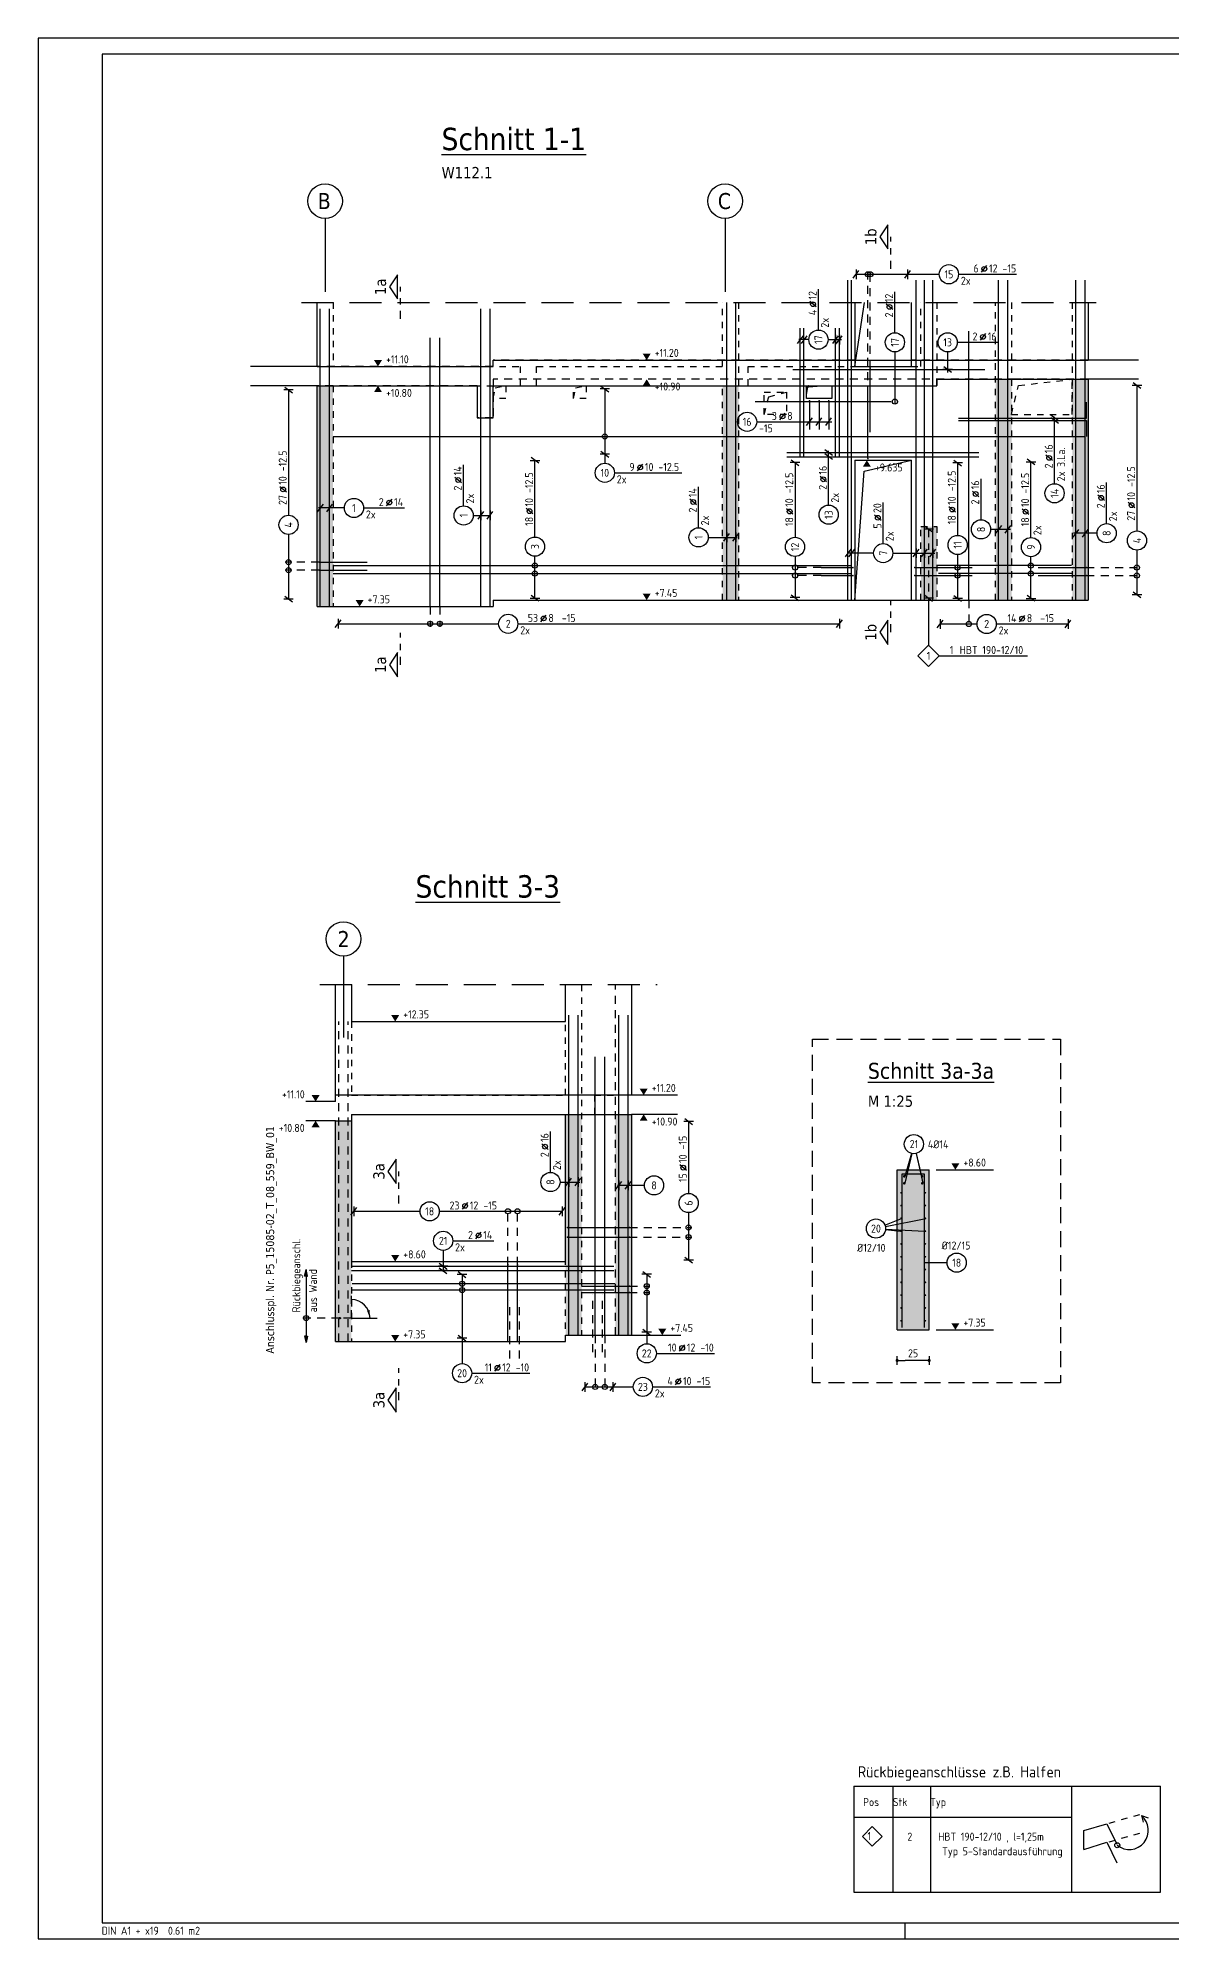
# Model space of a CAD drawing. Extents: x -17.6 to 69.1, y 0 to 29.7.
# Drawn here: x 0 to 17.72, y 0 to 29.7 of the extents above; entities that cross this region are included whole.
import ezdxf
from ezdxf.enums import TextEntityAlignment as Align

# ---------------------------------------------------------------- set-up
doc = ezdxf.new("R2010")
doc.units = 0
doc.header["$LTSCALE"] = 0.5
for name, pattern in [('AUSGEZOGEN', [1000.01, 1000, 0.01]), ('DASHDOTSMALL', [1.05, 0.5, -0.25, 0.05, -0.25]), ('DASHEDX2', [1.5, 1, -0.5]), ('DOT', [0.175, 0.05, -0.125]), ('HIDDEN', [0.375, 0.25, -0.125]), ('HIDDEN2', [0.187, 0.125, -0.062]), ('PUNKT', [0.175, 0.05, -0.125]), ('STRICHLINIE', [0.75, 0.5, -0.25]), ('STRICHPUNKT2', [0.55, 0.25, -0.125, 0.05, -0.125]), ('VERDECKT', [0.375, 0.25, -0.125])]:
    doc.linetypes.add(name, pattern=pattern)
for name, color, linetype in [('ACHSEN', 7, 'Continuous'), ('AFU', 7, 'Continuous'), ('BETON', 7, 'Continuous'), ('DETAIL', 7, 'Continuous'), ('DRUEBER', 7, 'Continuous'), ('grau_mittel', 7, 'Continuous'), ('HBT', 7, 'Continuous'), ('HILFE', 7, 'Continuous'), ('koten', 7, 'Continuous'), ('MASSE', 7, 'Continuous'), ('OBJEKT', 7, 'Continuous'), ('RAHMEN', 7, 'Continuous'), ('RND', 7, 'Continuous'), ('SCHATTEN', 15, 'Continuous'), ('SCHNITTE', 7, 'Continuous'), ('SFP_Achsen', 7, 'Continuous'), ('STAHL', 7, 'Continuous'), ('TEXT', 7, 'Continuous'), ('VERDECKT', 7, 'Continuous'), ('WBZ', 7, 'Continuous')]:
    doc.layers.add(name, color=color, linetype=linetype)
doc.styles.add('helv', font='tahoma.ttf')
doc.styles.add('liste', font='isocp-e.shx')
doc.styles.add('txt', font='isocp.shx')
doc.linetypes.add('AFU_50K', pattern='A,0.15,["/",Standard,S=0.2,R=0,X=-0.01,Y=-0.1],0.07,["/",Standard,S=0.2,R=0,X=-0.01,Y=-0.1],0.15', length=0.37)
doc.linetypes.add('AFU_50L', pattern='A,0.75,["/",Standard,S=0.2,R=0,X=-0.01,Y=-0.1],0.07,["/",Standard,S=0.2,R=0,X=-0.01,Y=-0.1],0.75', length=1.57)
doc.linetypes.add('AFU_50M', pattern='A,0.45,["/",Standard,S=0.2,R=0,X=-0.01,Y=-0.1],0.07,["/",Standard,S=0.2,R=0,X=-0.01,Y=-0.1],0.45', length=0.97)
doc.dimstyles.new('DOT_I', dxfattribs={"dimscale": 0.5, "dimtxt": 0.25, "dimasz": 0.25, "dimexe": 0.1, "dimexo": 0.3, "dimgap": 0.1, "dimtad": 1, "dimdec": 3, "dimzin": 3, "dimtxsty": 'txt', "dimblk": 'DOT', "dimblk1": 'DOT', "dimblk2": 'DOT', "dimsah": 1, "dimcen": 0.1, "dimse1": 1, "dimse2": 1, "dimazin": 0, "dimtfac": 1, "dimtdec": 4, "dimtix": 1, "dimtmove": 2, "dimatfit": 3, "dimfxl": 0, "dimtvp": 1, "dimtolj": 1, "dimtzin": 0, "dimarcsym": 0})

# ---------------------------------------------------------------- blocks, each defined once
blk = doc.blocks.new('RND_LEI')
at = {"layer": 'RND', "color": 7, "linetype": 'Continuous'}
blk.add_line((1.022, 0.066), (1.19, 0.27), dxfattribs=at)
for centre, radius in [((0, 0), 0.3), ((1.106, 0.168), 0.075)]:
    blk.add_circle(centre, radius, dxfattribs=at)
at = {"layer": 'RND', "color": 7, "linetype": 'Continuous', "style": 'txt'}
blk.add_attdef('POSL', text='', height=0.25, dxfattribs=at).set_placement((0, 0), align=Align.MIDDLE)
blk.add_attdef('ANZ', text='', height=0.25, dxfattribs=at).set_placement((0.931, 0.057), align=Align.RIGHT)
for tag, p in [('DUM', (1.253, 0.057)), ('ABSTD', (1.674, 0.057)), ('POSTXT', (0.374, -0.327))]:
    blk.add_attdef(tag, p, '', height=0.25, dxfattribs=at)
blk = doc.blocks.new('lei_gre')
at = {"layer": 'RND', "color": 7, "linetype": 'Continuous'}
for p, q in [((-0.09, -0.12), (0.09, 0.12)), ((0, 0.15), (0, -0.15))]:
    blk.add_line(p, q, dxfattribs=at)
blk = doc.blocks.new('SCHN-2')
at = {"layer": 'SCHNITTE', "color": 6, "linetype": 'Continuous'}
blk.add_lwpolyline([(0.378, 0.088), (0, 0.34), (-0.378, 0.088)], close=True, dxfattribs=at)
at = {"layer": 'SCHNITTE', "color": 1, "linetype": 'DASHDOTSMALL', "style": 'helv'}
blk.add_attdef('SCHN-2', text='', height=0.35, dxfattribs=at).set_placement((0, 0.45), align=Align.CENTER)
blk = doc.blocks.new('okrd_o')
at = {"layer": 'koten', "color": 7, "linetype": 'Continuous'}
blk.add_solid([(-0.125, 0.202), (0.125, 0.202), (0, 0)], dxfattribs=at)
at = {"layer": 'koten', "style": 'txt'}
blk.add_attdef('OKRD', (0.25, 0.1), '', height=0.25, dxfattribs=at)
blk = doc.blocks.new('okrd_u')
at = {"layer": 'koten', "color": 7, "linetype": 'Continuous'}
blk.add_solid([(-0.125, -0.202), (0.125, -0.202), (0, 0)], dxfattribs=at)
at = {"layer": 'koten', "style": 'txt'}
blk.add_attdef('OKRD', (0.25, -0.35), '', height=0.25, dxfattribs=at)
blk = doc.blocks.new('A1-19-0')
at = {"layer": 'RAHMEN'}
for p, q in [((103.1, 59.4), (0, 59.4)), ((0, 59.4), (0, 0)), ((0, 0), (103.1, 0))]:
    blk.add_line(p, q, dxfattribs=at)
at = {"layer": 'RAHMEN', "color": 5}
for p, q in [((102.6, 58.9), (2, 58.9)), ((2, 58.9), (2, 0.5)), ((2, 0.5), (102.6, 0.5))]:
    blk.add_line(p, q, dxfattribs=at)
at = {"layer": 'RAHMEN', "color": 7}
blk.add_line((27.1, 0), (27.1, 0.5), dxfattribs=at)
at = {"layer": 'RAHMEN', "color": 7, "style": 'txt'}
blk.add_text('DIN A1 + x19  0.61 m2', height=0.25, dxfattribs=at).set_placement((1.989, 0.133))
blk = doc.blocks.new('HBT_LEI')
at = {"layer": 'HBT', "color": 7, "linetype": 'Continuous'}
blk.add_lwpolyline([(-0.33, 0), (0, 0.33), (0.33, 0), (0, -0.33)], close=True, dxfattribs=at)
at = {"layer": 'HBT', "color": 7, "linetype": 'Continuous', "style": 'txt'}
blk.add_attdef('POSH', text='', height=0.25, dxfattribs=at).set_placement((0, -0.126), align=Align.CENTER)
blk.add_attdef('STKH', text='', height=0.25, dxfattribs=at).set_placement((0.776, 0.055), align=Align.RIGHT)
at = {"layer": 'HBT', "style": 'txt'}
for tag, p in [('ARTH', (0.973, 0.055)), ('TEXTH', (0.415, -0.309))]:
    blk.add_attdef(tag, p, '', height=0.25, dxfattribs=at)
blk = doc.blocks.new('DOT')
at = {"layer": 'MASSE', "color": 7, "linetype": 'Continuous'}
for p, q in [((0, 0), (-1, 0)), ((0, 0.54), (0, -0.54))]:
    blk.add_line(p, q, dxfattribs=at)
at = {"layer": 'MASSE', "color": 7, "linetype": 'Continuous', "const_width": 0.2}
blk.add_lwpolyline([(-0.1, 0, 1), (0.1, 0, 1)], format="xyb", close=True, dxfattribs=at)
blk = doc.blocks.new('*D23')
at = {"layer": 'Defpoints', "color": 0, "linetype": 'AUSGEZOGEN', "transparency": 16777216}
for p in [(13.423, 9.039), (13.423, 9.039), (13.923, 9.039)]:
    blk.add_point(p, dxfattribs=at)
at = {"layer": 'MASSE', "color": 0, "linetype": 'AUSGEZOGEN', "lineweight": -2, "transparency": 16777216}
blk.add_line((13.798, 9.039), (13.548, 9.039), dxfattribs=at)
at = {"layer": 'MASSE', "color": 0, "linetype": 'AUSGEZOGEN', "lineweight": -2, "transparency": 16777216, "xscale": 0.125, "yscale": 0.125, "zscale": 0.125, "rotation": 180}
blk.add_blockref('DOT', (13.423, 9.039), dxfattribs=at)
at = {"layer": 'MASSE', "color": 0, "linetype": 'AUSGEZOGEN', "lineweight": -2, "transparency": 16777216, "xscale": 0.125, "yscale": 0.125, "zscale": 0.125}
blk.add_blockref('DOT', (13.923, 9.039), dxfattribs=at)
at = {"layer": 'MASSE', "color": 0, "linetype": 'AUSGEZOGEN', "transparency": 16777216, "insert": (13.673, 9.151), "char_height": 0.125, "attachment_point": 5, "style": 'txt'}
blk.add_mtext('\\A1;25', dxfattribs=at)
blk = doc.blocks.new('RND_HIN')
at = {"layer": 'RND', "color": 7, "linetype": 'Continuous'}
blk.add_circle((0, 0), 0.3, dxfattribs=at)
at = {"layer": 'RND', "color": 7, "linetype": 'Continuous', "style": 'txt'}
blk.add_attdef('POSI', text='', height=0.25, dxfattribs=at).set_placement((0, 0), align=Align.MIDDLE)
blk = doc.blocks.new('PFEIL')
at = {"color": 7, "linetype": 'Continuous'}
blk.add_solid([(-1, -0.17), (-1, 0.17), (0, 0)], dxfattribs=at)
blk = doc.blocks.new('Pfeillinie')
at = {"layer": 'TEXT', "linetype": 'Continuous'}
blk.add_hatch(color=7, dxfattribs=at).paths.add_polyline_path([(0, 0), (-0.8, 0.2), (-0.8, 0), (-0.8, -0.2)])
at = {"layer": 'TEXT', "color": 7, "linetype": 'Continuous'}
for p, q in [((-0.8, 0), (-0.8, 0.2)), ((-0.8, 0.2), (0, 0)), ((-0.8, 0), (-0.8, -0.2)), ((-0.8, -0.2), (0, 0))]:
    blk.add_line(p, q, dxfattribs=at)

msp = doc.modelspace()

# ---------------------------------------------------------------- hatches: boundary and pattern name
at = {"layer": 'grau_mittel'}
for points in [[(14.96, 20.918), (15.21, 20.918), (15.21, 24.368), (14.96, 24.368)], [(16.41, 24.368), (16.16, 24.368), (16.16, 23.818), (16.16, 20.918), (16.41, 20.918)], [(4.36, 20.818), (4.61, 20.818), (4.61, 24.268), (4.36, 24.268)], [(10.695, 20.918), (10.945, 20.918), (10.945, 24.268), (10.695, 24.268)], [(14.045, 22.068), (13.795, 22.068), (13.795, 20.918), (14.045, 20.918)], [(4.897, 12.784), (4.647, 12.784), (4.647, 9.334), (4.897, 9.334), (4.897, 10.584)], [(13.923, 12.018), (13.423, 12.018), (13.423, 9.518), (13.923, 9.518)]]:
    msp.add_hatch(color=61, dxfattribs=at).paths.add_polyline_path(points)
h = msp.add_hatch(color=61, dxfattribs=at)
h.paths.add_polyline_path([(9.022, 9.434), (9.272, 9.434), (9.272, 12.884), (9.022, 12.884)])
h.paths.add_polyline_path([(8.242, 10.584), (8.242, 9.434), (8.492, 9.434), (8.492, 12.884), (8.242, 12.884)])

# ---------------------------------------------------------------- linework, layer by layer
at = {"layer": 'ACHSEN', "color": 140, "linetype": 'AUSGEZOGEN'}
for p, q in [((4.485, 26.882), (4.485, 25.732)), ((10.735, 26.882), (10.735, 25.732)), ((4.772, 15.354), (4.772, 14.085))]:
    msp.add_line(p, q, dxfattribs=at)
at = {"layer": 'AFU', "color": 8, "linetype": 'AFU_50L'}
for p, q in [((7.11, 24.568), (7.11, 24.668)), ((7.11, 24.668), (12.76, 24.668)), ((13.645, 24.668), (16.41, 24.668)), ((4.36, 24.568), (7.11, 24.568)), ((14.045, 24.268), (14.045, 24.368)), ((14.045, 24.368), (16.41, 24.368)), ((4.36, 24.268), (6.86, 24.268)), ((7.11, 24.268), (14.045, 24.268)), ((4.36, 20.818), (7.11, 20.818)), ((7.11, 20.918), (12.76, 20.918)), ((7.11, 20.918), (7.11, 20.818)), ((13.645, 20.918), (16.41, 20.918)), ((4.647, 9.334), (8.242, 9.334))]:
    msp.add_line(p, q, dxfattribs=at)
at = {"layer": 'AFU', "color": 8, "linetype": 'AFU_50M'}
for p, q in [((6.86, 24.268), (6.86, 23.768)), ((7.11, 23.768), (7.11, 24.268)), ((9.272, 13.184), (4.647, 13.184)), ((8.242, 12.884), (9.272, 12.884)), ((8.242, 9.434), (9.272, 9.434)), ((8.242, 9.334), (8.242, 9.434))]:
    msp.add_line(p, q, dxfattribs=at)
at = {"layer": 'AFU', "color": 8, "linetype": 'AFU_50K'}
for p, q in [((6.86, 23.768), (7.11, 23.768)), ((4.647, 12.784), (4.897, 12.784)), ((13.423, 9.518), (13.923, 9.518))]:
    msp.add_line(p, q, dxfattribs=at)
at = {"layer": 'BETON', "color": 6, "linetype": 'AUSGEZOGEN', "lineweight": -2}
for p, q in [((4.36, 24.568), (4.36, 25.569)), ((12.76, 25.569), (12.76, 24.568)), ((13.645, 24.568), (13.645, 25.569)), ((16.41, 25.569), (16.41, 24.668)), ((16.41, 24.368), (16.41, 20.918)), ((4.36, 20.818), (4.36, 24.268)), ((12.76, 23.103), (12.76, 20.918)), ((13.645, 20.918), (13.645, 23.103)), ((4.647, 13.084), (4.647, 14.91)), ((4.897, 14.91), (4.897, 14.334)), ((8.242, 14.334), (8.242, 14.91)), ((9.272, 14.91), (9.272, 13.184)), ((4.647, 9.334), (4.647, 12.784)), ((4.897, 12.884), (4.897, 10.584)), ((8.242, 10.584), (8.242, 12.884)), ((9.272, 12.884), (9.272, 9.434))]:
    msp.add_line(p, q, dxfattribs=at)
at = {"layer": 'BETON', "color": 6, "linetype": 'AUSGEZOGEN'}
for p, q in [((17.195, 24.668), (16.41, 24.668)), ((4.36, 24.568), (3.322, 24.568)), ((12.76, 24.568), (13.645, 24.568)), ((17.195, 24.368), (16.41, 24.368)), ((4.36, 24.268), (3.322, 24.268)), ((12.76, 23.103), (13.645, 23.103)), ((12.76, 20.918), (13.645, 20.918)), ((4.897, 14.334), (8.242, 14.334)), ((4.647, 13.084), (4.186, 13.084)), ((9.989, 13.184), (9.272, 13.184)), ((4.647, 12.784), (4.186, 12.784)), ((4.897, 12.884), (8.242, 12.884)), ((9.989, 12.884), (9.272, 12.884)), ((13.423, 9.518), (13.423, 12.018)), ((13.423, 12.018), (13.923, 12.018)), ((13.923, 9.518), (13.923, 12.018)), ((4.897, 10.584), (8.242, 10.584))]:
    msp.add_line(p, q, dxfattribs=at)
msp.add_lwpolyline([(12.005, 24.268), (12.405, 24.268), (12.405, 24.068), (12.005, 24.068)], close=True, dxfattribs=at)
at = {"layer": 'DETAIL', "color": 102, "linetype": 'STRICHLINIE'}
msp.add_lwpolyline([(12.099, 8.689), (12.099, 14.06), (15.975, 14.06), (15.975, 8.689)], close=True, dxfattribs=at)
at = {"layer": 'DRUEBER', "color": 7, "linetype": 'PUNKT', "lineweight": -2}
for p, q in [((4.61, 25.569), (4.61, 24.568)), ((10.695, 24.568), (10.695, 25.569)), ((10.945, 25.569), (10.945, 20.918)), ((13.795, 24.568), (13.795, 25.569)), ((14.045, 25.569), (14.045, 24.268)), ((14.96, 20.918), (14.96, 25.569)), ((15.21, 25.569), (15.21, 20.918)), ((16.16, 25.569), (16.16, 20.918)), ((4.61, 24.268), (4.61, 20.818)), ((10.695, 20.918), (10.695, 24.268)), ((13.795, 20.918), (13.795, 22.068)), ((14.045, 22.068), (14.045, 20.918)), ((8.492, 14.91), (8.492, 9.434)), ((4.897, 14.334), (4.897, 13.184)), ((8.242, 13.184), (8.242, 14.334)), ((8.692, 13.184), (8.692, 12.884)), ((4.897, 10.584), (4.897, 9.334)), ((8.242, 9.334), (8.242, 10.584))]:
    msp.add_line(p, q, dxfattribs=at)
at = {"layer": 'DRUEBER', "color": 7, "linetype": 'DOT'}
for p, q in [((4.61, 24.568), (7.54, 24.568)), ((7.54, 24.268), (7.54, 24.568)), ((7.79, 24.568), (10.695, 24.568)), ((7.79, 24.268), (7.79, 24.568)), ((11.095, 24.568), (12.76, 24.568)), ((11.095, 24.268), (11.095, 24.568)), ((13.645, 24.568), (13.795, 24.568)), ((16.16, 24.368), (16.41, 24.368)), ((4.61, 24.268), (7.54, 24.268)), ((7.79, 24.268), (10.695, 24.268)), ((11.095, 24.268), (14.045, 24.268)), ((4.897, 13.184), (8.242, 13.184)), ((8.692, 13.184), (9.022, 13.184)), ((8.692, 12.884), (9.022, 12.884))]:
    msp.add_line(p, q, dxfattribs=at)
at = {"layer": 'DRUEBER', "color": 7, "linetype": 'PUNKT'}
msp.add_line((13.795, 22.068), (14.045, 22.068), dxfattribs=at)
at = {"layer": 'HBT', "color": 6, "linetype": 'STRICHPUNKT2'}
msp.add_line((13.914, 22.029), (13.914, 20.949), dxfattribs=at)
at = {"layer": 'HBT', "color": 7, "linetype": 'AUSGEZOGEN'}
for p, q in [((13.914, 20.949), (13.914, 20.198)), ((14.079, 20.048), (15.461, 20.048))]:
    msp.add_line(p, q, dxfattribs=at)
at = {"layer": 'HBT', "color": 5, "linetype": 'Continuous'}
for p, q in [((12.748, 2.389), (17.537, 2.389)), ((12.748, 2.389), (12.748, 0.732)), ((12.748, 2.389), (17.537, 2.389)), ((17.537, 0.732), (17.537, 2.389)), ((12.748, 0.732), (17.537, 0.732)), ((12.748, 0.732), (17.537, 0.732))]:
    msp.add_line(p, q, dxfattribs=at)
at = {"layer": 'HILFE', "color": 102, "linetype": 'DASHEDX2'}
for p, q in [((4.118, 25.569), (16.531, 25.569)), ((4.405, 14.91), (9.672, 14.91))]:
    msp.add_line(p, q, dxfattribs=at)
at = {"layer": 'HILFE', "color": 102, "linetype": 'AUSGEZOGEN'}
for p, q in [((14.031, 12.018), (14.928, 12.018)), ((14.031, 9.518), (14.928, 9.518)), ((9.272, 9.434), (10.045, 9.434))]:
    msp.add_line(p, q, dxfattribs=at)
at = {"layer": 'OBJEKT', "color": 7, "linetype": 'AUSGEZOGEN'}
msp.add_line((12.76, 24.668), (13.645, 24.668), dxfattribs=at)
at = {"layer": 'OBJEKT', "color": 7, "linetype": 'Continuous'}
for p, q in [((13.357, 2.389), (13.357, 0.732)), ((13.946, 2.389), (13.946, 0.732)), ((16.149, 2.389), (16.149, 0.732))]:
    msp.add_line(p, q, dxfattribs=at)
at = {"layer": 'RND', "color": 7, "linetype": 'AUSGEZOGEN'}
for p, q in [((12.782, 26.009), (13.586, 26.009)), ((13.586, 26.009), (14.082, 26.009)), ((14.382, 26.009), (15.289, 26.009)), ((12.193, 25.138), (12.193, 25.778)), ((13.388, 25.096), (13.388, 25.736)), ((14.362, 24.946), (15.002, 24.946)), ((3.914, 24.202), (3.914, 22.244)), ((8.856, 24.218), (8.856, 23.198)), ((17.17, 24.272), (17.17, 21.998)), ((11.229, 23.704), (11.769, 23.704)), ((8.856, 23.198), (8.856, 23.057)), ((15.883, 22.737), (15.883, 23.377)), ((6.65, 22.391), (6.65, 23.031)), ((7.764, 21.904), (7.764, 23.101)), ((9.006, 22.907), (10.058, 22.907)), ((11.828, 23.066), (11.828, 21.899)), ((12.353, 22.403), (12.353, 23.043)), ((14.368, 23.061), (14.368, 21.93)), ((15.514, 21.896), (15.514, 23.077)), ((10.321, 22.048), (10.321, 22.688)), ((14.734, 22.173), (14.734, 22.813)), ((16.696, 22.113), (16.696, 22.753)), ((5.086, 22.358), (5.726, 22.358)), ((13.206, 21.802), (13.206, 22.442)), ((3.914, 21.944), (3.914, 20.934)), ((17.17, 21.698), (17.17, 21.002)), ((7.764, 20.947), (7.764, 21.604)), ((11.828, 21.599), (11.828, 20.957)), ((14.368, 21.63), (14.368, 20.945)), ((15.514, 20.944), (15.514, 21.596)), ((4.69, 20.548), (7.197, 20.548)), ((7.497, 20.548), (12.522, 20.548)), ((14.096, 20.545), (14.672, 20.545)), ((14.972, 20.545), (16.094, 20.545)), ((10.165, 12.772), (10.165, 11.648)), ((8.006, 11.976), (8.006, 12.616)), ((4.934, 11.369), (5.97, 11.369)), ((6.27, 11.369), (8.189, 11.369)), ((10.165, 11.348), (10.165, 10.608)), ((6.48, 10.908), (7.12, 10.908)), ((6.626, 10.381), (6.626, 9.389)), ((9.511, 10.386), (9.511, 9.481)), ((6.626, 9.389), (6.626, 8.989)), ((9.511, 9.481), (9.511, 9.299)), ((9.661, 9.149), (10.567, 9.149)), ((6.776, 8.839), (7.682, 8.839)), ((8.546, 8.626), (8.983, 8.626)), ((8.983, 8.626), (9.301, 8.626)), ((9.601, 8.626), (10.507, 8.626))]:
    msp.add_line(p, q, dxfattribs=at)
at = {"layer": 'RND', "color": 102, "linetype": 'VERDECKT'}
for p, q in [((12.967, 24.129), (12.967, 26.059)), ((13.004, 24.542), (13.004, 26.059)), ((13.205, 24.02), (13.438, 24.02)), ((4.395, 21.511), (3.864, 21.511)), ((4.395, 21.386), (3.864, 21.386)), ((12.234, 21.427), (11.778, 21.427)), ((16.379, 21.427), (17.22, 21.427)), ((12.234, 21.302), (11.778, 21.302)), ((16.379, 21.302), (17.22, 21.302)), ((6.126, 20.818), (6.126, 20.498)), ((6.276, 20.818), (6.276, 20.498)), ((14.545, 20.918), (14.545, 20.495)), ((7.343, 10.534), (7.343, 11.419)), ((7.493, 10.534), (7.493, 11.419)), ((9.241, 11.116), (10.215, 11.116)), ((9.235, 10.966), (10.215, 10.966)), ((9.235, 10.1), (9.561, 10.1)), ((9.241, 10.2), (9.561, 10.2)), ((4.713, 9.7), (4.138, 9.7)), ((8.705, 9.434), (8.705, 8.576)), ((8.855, 9.434), (8.855, 8.576))]:
    msp.add_line(p, q, dxfattribs=at)
at = {"layer": 'RND', "color": 102, "linetype": 'AUSGEZOGEN'}
for p, q in [((12.043, 24.988), (11.887, 24.988)), ((12.343, 24.988), (12.556, 24.988)), ((13.388, 24.796), (13.388, 23.991)), ((14.212, 24.796), (14.212, 24.473)), ((15.883, 22.737), (15.883, 23.78)), ((11.229, 23.704), (12.403, 23.704)), ((12.353, 22.48), (12.353, 23.249)), ((4.786, 22.358), (4.382, 22.358)), ((6.8, 22.241), (7.075, 22.241)), ((15.194, 22.023), (14.884, 22.023)), ((10.471, 21.898), (10.926, 21.898)), ((16.546, 21.963), (16.176, 21.963)), ((13.056, 21.652), (12.643, 21.652)), ((13.356, 21.652), (14.011, 21.652)), ((13.645, 12.274), (13.545, 11.915)), ((13.652, 12.272), (13.545, 11.806)), ((13.719, 12.272), (13.825, 11.806)), ((13.72, 12.273), (13.805, 11.915)), ((8.156, 11.826), (8.464, 11.826)), ((9.475, 11.774), (9.053, 11.774)), ((13.231, 11.155), (13.492, 11.259)), ((13.239, 11.129), (13.87, 11.259)), ((13.241, 11.084), (13.478, 11.059)), ((13.242, 11.091), (13.856, 11.059)), ((6.33, 10.758), (6.33, 10.422)), ((14.204, 10.566), (13.843, 10.566)), ((17.24, 1.927), (17.347, 1.893)), ((17.24, 1.927), (17.265, 1.823))]:
    msp.add_line(p, q, dxfattribs=at)
at = {"layer": 'RND', "color": 1, "linetype": 'AUSGEZOGEN'}
for p, q in [((16.34, 1.693), (16.697, 1.801)), ((16.697, 1.801), (16.854, 1.482)), ((16.34, 1.397), (16.34, 1.693)), ((16.34, 1.397), (16.697, 1.51)), ((16.697, 1.51), (16.854, 1.19))]:
    msp.add_line(p, q, dxfattribs=at)
at = {"layer": 'RND', "color": 1, "linetype": 'DOT'}
for p, q in [((16.734, 1.811), (17.216, 1.944)), ((16.737, 1.519), (17.216, 1.653))]:
    msp.add_line(p, q, dxfattribs=at)
at = {"layer": 'RND', "color": 1, "linetype": 'AUSGEZOGEN'}
for points in [[(12.655, 20.918), (12.655, 25.918)], [(12.71, 20.918), (12.71, 25.918)], [(13.72, 20.918), (13.72, 25.918)], [(13.85, 20.918), (13.85, 25.918)], [(13.981, 20.918), (13.981, 25.918)], [(15.007, 20.918), (15.007, 25.918)], [(15.151, 20.918), (15.151, 25.918)], [(16.214, 20.918), (16.214, 25.918)], [(16.359, 20.918), (16.359, 25.918)], [(10.76, 20.918), (10.76, 25.568)], [(10.903, 20.918), (10.903, 25.568)], [(4.409, 20.818), (4.409, 25.468)], [(4.552, 20.818), (4.552, 25.468)], [(6.92, 20.818), (6.92, 25.468)], [(7.063, 20.818), (7.063, 25.468)], [(6.126, 20.818), (6.126, 25.018)], [(6.276, 20.818), (6.276, 25.018)], [(11.908, 23.168), (11.908, 25.168)], [(11.967, 23.168), (11.967, 25.168)], [(12.461, 23.168), (12.461, 25.168)], [(12.52, 23.168), (12.52, 25.168)], [(14.545, 20.918), (14.545, 25.118)], [(11.794, 24.523), (14.794, 24.523)], [(13.004, 23.542), (13.004, 24.542)], [(12.967, 23.129), (12.967, 24.129)], [(11.205, 24.02), (13.205, 24.02)], [(12.054, 24.034), (12.054, 23.584)], [(12.204, 24.034), (12.204, 23.584)], [(12.354, 24.034), (12.354, 23.584)], [(14.381, 23.762), (16.381, 23.762), (16.381, 24.012)], [(4.61, 23.474), (16.36, 23.474)], [(14.381, 23.723), (16.381, 23.723), (16.381, 23.473)], [(11.702, 23.222), (14.702, 23.222)], [(11.702, 23.158), (14.702, 23.158)], [(4.395, 21.511), (5.145, 21.511)], [(4.395, 21.386), (5.145, 21.386)], [(4.61, 21.457), (12.71, 21.457)], [(12.234, 21.427), (12.734, 21.427)], [(13.697, 21.427), (14.597, 21.427)], [(16.145, 21.457), (14.045, 21.457)], [(15.629, 21.427), (16.379, 21.427)], [(4.61, 21.332), (12.71, 21.332)], [(12.234, 21.302), (12.734, 21.302)], [(13.697, 21.302), (14.597, 21.302)], [(16.17, 21.332), (14.07, 21.332)], [(15.629, 21.302), (16.379, 21.302)], [(8.292, 9.434), (8.292, 14.434)], [(8.438, 9.434), (8.438, 14.434)], [(9.075, 9.434), (9.075, 14.434)], [(9.221, 9.434), (9.221, 14.434)], [(8.705, 9.434), (8.705, 13.784)], [(8.855, 9.434), (8.855, 13.784)], [(13.503, 9.552), (13.503, 11.952), (13.843, 11.952), (13.843, 9.552)], [(8.271, 11.116), (9.241, 11.116)], [(8.271, 10.966), (9.241, 10.966)], [(4.897, 10.513), (8.997, 10.513)], [(4.897, 10.443), (8.997, 10.443)], [(7.343, 9.334), (7.343, 10.534)], [(7.493, 9.334), (7.493, 10.534)], [(8.997, 10.138), (4.897, 10.138)], [(9.01, 10.238), (4.91, 10.238)], [(8.491, 10.2), (9.241, 10.2)], [(8.491, 10.1), (9.241, 10.1)]]:
    msp.add_lwpolyline(points, dxfattribs=at)
at = {"layer": 'RND', "color": 7, "linetype": 'AUSGEZOGEN'}
for points, const_width in [([(12.997, 24.542, 1), (13.01, 24.542, 1)], 0.0125), ([(12.048, 24.034, 1), (12.06, 24.034, 1)], 0.0125), ([(12.198, 24.034, 1), (12.21, 24.034, 1)], 0.0125), ([(12.348, 24.034, 1), (12.36, 24.034, 1)], 0.0125), ([(12.961, 23.129, 1), (12.974, 23.129, 1)], 0.0125), ([(4.389, 21.511, 1), (4.402, 21.511, 1)], 0.0125), ([(4.389, 21.386, 1), (4.402, 21.386, 1)], 0.0125), ([(12.728, 21.427, 1), (12.74, 21.427, 1)], 0.0125), ([(13.691, 21.427, 1), (13.703, 21.427, 1)], 0.0125), ([(16.373, 21.427, 1), (16.386, 21.427, 1)], 0.0125), ([(12.728, 21.302, 1), (12.74, 21.302, 1)], 0.0125), ([(13.691, 21.302, 1), (13.703, 21.302, 1)], 0.0125), ([(16.373, 21.302, 1), (16.386, 21.302, 1)], 0.0125), ([(13.525, 11.915, 1), (13.545, 11.915, 1)], 0.02), ([(13.805, 11.915, 1), (13.825, 11.915, 1)], 0.02), ([(13.478, 11.659, 1), (13.492, 11.659, 1)], 0.014), ([(13.525, 11.806, 1), (13.545, 11.806, 1)], 0.02), ([(13.805, 11.806, 1), (13.825, 11.806, 1)], 0.02), ([(13.856, 11.659, 1), (13.87, 11.659, 1)], 0.014), ([(13.478, 11.459, 1), (13.492, 11.459, 1)], 0.014), ([(13.856, 11.459, 1), (13.87, 11.459, 1)], 0.014), ([(8.265, 11.116, 1), (8.277, 11.116, 1)], 0.0125), ([(9.235, 11.116, 1), (9.247, 11.116, 1)], 0.0125), ([(13.478, 11.259, 1), (13.492, 11.259, 1)], 0.014), ([(13.478, 11.059, 1), (13.492, 11.059, 1)], 0.014), ([(13.856, 11.259, 1), (13.87, 11.259, 1)], 0.014), ([(13.856, 11.059, 1), (13.87, 11.059, 1)], 0.014), ([(8.265, 10.966, 1), (8.277, 10.966, 1)], 0.0125), ([(9.235, 10.966, 1), (9.247, 10.966, 1)], 0.0125), ([(13.478, 10.859, 1), (13.492, 10.859, 1)], 0.014), ([(13.856, 10.859, 1), (13.87, 10.859, 1)], 0.014), ([(7.337, 10.534, 1), (7.349, 10.534, 1)], 0.0125), ([(7.487, 10.534, 1), (7.499, 10.534, 1)], 0.0125), ([(13.478, 10.659, 1), (13.492, 10.659, 1)], 0.014), ([(13.478, 10.459, 1), (13.492, 10.459, 1)], 0.014), ([(13.856, 10.659, 1), (13.87, 10.659, 1)], 0.014), ([(13.856, 10.459, 1), (13.87, 10.459, 1)], 0.014), ([(9.235, 10.2, 1), (9.247, 10.2, 1)], 0.0125), ([(9.235, 10.1, 1), (9.247, 10.1, 1)], 0.0125), ([(13.478, 10.259, 1), (13.492, 10.259, 1)], 0.014), ([(13.856, 10.259, 1), (13.87, 10.259, 1)], 0.014), ([(13.478, 10.059, 1), (13.492, 10.059, 1)], 0.014), ([(13.478, 9.859, 1), (13.492, 9.859, 1)], 0.014), ([(13.856, 10.059, 1), (13.87, 10.059, 1)], 0.014), ([(13.856, 9.859, 1), (13.87, 9.859, 1)], 0.014), ([(13.478, 9.659, 1), (13.492, 9.659, 1)], 0.014), ([(13.856, 9.659, 1), (13.87, 9.659, 1)], 0.014)]:
    msp.add_lwpolyline(points, format="xyb", close=True, dxfattribs=dict(at, const_width=const_width))
at = {"layer": 'RND', "color": 7, "linetype": 'HIDDEN'}
for points in [[(4.7, 9.334), (4.7, 14.334)], [(4.846, 9.334), (4.846, 14.334)], [(7.371, 9.07), (7.371, 9.97)], [(7.521, 9.07), (7.521, 9.97)], [(8.668, 9.17), (8.668, 10.07)], [(8.818, 9.17), (8.818, 10.07)]]:
    msp.add_lwpolyline(points, dxfattribs=at)
at = {"layer": 'RND', "color": 102, "linetype": 'AUSGEZOGEN'}
msp.add_lwpolyline([(4.188, 10.458), (4.188, 9.319)], dxfattribs=at)
at = {"layer": 'RND', "color": 7, "linetype": 'AUSGEZOGEN'}
msp.add_lwpolyline([(13.188, 1.602), (13.034, 1.756), (12.88, 1.602), (13.034, 1.448)], close=True, dxfattribs=at)
for centre in [(12.967, 26.009), (13.004, 26.009), (13.388, 24.02), (8.856, 23.474), (3.914, 21.511), (3.914, 21.386), (7.764, 21.457), (11.828, 21.427), (14.368, 21.427), (15.514, 21.457), (17.17, 21.427), (7.764, 21.332), (11.828, 21.302), (14.368, 21.302), (15.514, 21.332), (17.17, 21.302), (6.126, 20.548), (6.276, 20.548), (14.545, 20.545), (7.343, 11.369), (7.493, 11.369), (10.165, 11.116), (10.165, 10.966), (6.626, 10.238), (6.626, 10.138), (9.511, 10.2), (9.511, 10.1), (4.188, 9.7), (8.705, 8.626), (8.855, 8.626), (16.863, 1.466)]:
    msp.add_circle(centre, 0.04, dxfattribs=at)
at = {"layer": 'RND', "color": 102, "linetype": 'AUSGEZOGEN'}
msp.add_arc((17.051, 1.696), 0.298, 230.7764, 50.6423, dxfattribs=at)
at = {"layer": 'SCHATTEN', "color": 1, "linetype": 'AUSGEZOGEN'}
msp.add_lwpolyline([(12.005, 24.068, 0, 0.0326, 0), (12.021, 24.266, 0, 0, 0), (12.005, 24.252, 0.0304, 0, 0), (12.405, 24.268, 0, 0, 0)], format="xyseb", dxfattribs=at)
at = {"layer": 'SCHNITTE', "color": 6, "linetype": 'STRICHPUNKT2'}
for p, q in [((13.324, 26.094), (13.324, 26.594)), ((5.663, 25.313), (5.663, 25.813)), ((13.324, 20.415), (13.324, 20.915)), ((5.663, 19.909), (5.663, 20.409)), ((5.638, 11.493), (5.638, 11.993)), ((5.638, 8.42), (5.638, 8.92))]:
    msp.add_line(p, q, dxfattribs=at)
at = {"layer": 'SFP_Achsen', "color": 7, "linetype": 'AUSGEZOGEN'}
for centre in [(4.485, 27.152), (10.735, 27.152), (4.772, 15.624)]:
    msp.add_circle(centre, 0.27, dxfattribs=at)
at = {"layer": 'STAHL', "color": 102, "linetype": 'AUSGEZOGEN'}
for p, q in [((12.76, 24.568), (12.912, 25.569)), ((12.76, 20.918), (12.907, 22.931)), ((12.907, 22.931), (13.645, 23.103))]:
    msp.add_line(p, q, dxfattribs=at)
at = {"layer": 'TEXT', "color": 7, "linetype": 'VERDECKT'}
msp.add_line((4.897, 9.7), (4.713, 9.7), dxfattribs=at)
at = {"layer": 'TEXT', "color": 7, "linetype": 'Continuous'}
msp.add_line((12.748, 1.902), (16.149, 1.902), dxfattribs=at)
at = {"layer": 'TEXT', "color": 7, "linetype": 'VERDECKT'}
msp.add_lwpolyline([(4.897, 9.7), (4.897, 10.1)], dxfattribs=at)
at = {"layer": 'TEXT', "color": 1, "linetype": 'AUSGEZOGEN'}
msp.add_lwpolyline([(4.897, 9.7), (5.297, 9.7)], dxfattribs=at)
at = {"layer": 'TEXT', "color": 7, "linetype": 'VERDECKT'}
msp.add_circle((4.713, 9.7), 0.012, dxfattribs=at)
at = {"layer": 'TEXT', "color": 102, "linetype": 'AUSGEZOGEN'}
msp.add_arc((4.897, 9.7), 0.29, 0, 90, dxfattribs=at)
at = {"layer": 'VERDECKT', "color": 7, "linetype": 'VERDECKT'}
for p, q in [((12.76, 24.668), (7.11, 24.668)), ((16.41, 24.668), (13.645, 24.668)), ((7.11, 24.568), (4.36, 24.568)), ((16.41, 24.368), (7.11, 24.368)), ((7.11, 24.368), (7.11, 23.768)), ((6.86, 24.268), (4.36, 24.268)), ((6.86, 24.268), (6.86, 23.768)), ((7.11, 23.768), (6.86, 23.768))]:
    msp.add_line(p, q, dxfattribs=at)
at = {"layer": 'VERDECKT', "color": 7, "linetype": 'HIDDEN'}
msp.add_line((7.11, 24.568), (7.11, 24.668), dxfattribs=at)
at = {"layer": 'VERDECKT', "color": 7, "linetype": 'VERDECKT', "lineweight": -2}
msp.add_line((9.022, 9.434), (9.022, 14.91), dxfattribs=at)
at = {"layer": 'WBZ', "color": 102, "linetype": 'HIDDEN2'}
for p, q in [((15.317, 24.271), (16.16, 24.368)), ((7.11, 24.068), (7.145, 24.236)), ((7.145, 24.236), (7.31, 24.268)), ((8.365, 24.068), (8.4, 24.236)), ((8.4, 24.236), (8.565, 24.268)), ((11.345, 23.818), (11.416, 24.095)), ((11.416, 24.095), (11.695, 24.168)), ((15.21, 23.818), (15.317, 24.271))]:
    msp.add_line(p, q, dxfattribs=at)
for points in [[(15.21, 23.818), (16.16, 23.818), (16.16, 24.368), (15.21, 24.368)], [(7.11, 24.268), (7.31, 24.268), (7.31, 24.068), (7.11, 24.068)], [(8.365, 24.268), (8.565, 24.268), (8.565, 24.068), (8.365, 24.068)], [(11.345, 24.168), (11.695, 24.168), (11.695, 23.818), (11.345, 23.818)]]:
    msp.add_lwpolyline(points, close=True, dxfattribs=at)

# ---------------------------------------------------------------- block references
at = {"layer": 'HBT', "color": 6, "linetype": 'STRICHPUNKT2', "xscale": 0.5, "yscale": 0.5, "zscale": 0.5, "rotation": 270}
for p in [(13.914, 22.029), (13.914, 20.949)]:
    msp.add_blockref('lei_gre', p, dxfattribs=at)
at = {"layer": 'HBT', "color": 7, "linetype": 'AUSGEZOGEN', "xscale": 0.5, "yscale": 0.5, "zscale": 0.5}
msp.add_blockref('HBT_LEI', (13.914, 20.048), dxfattribs=at).add_auto_attribs({'POSH': '1', 'STKH': '1', 'ARTH': 'HBT 190-12/10'})
at = {"layer": 'koten', "color": 6, "linetype": 'AUSGEZOGEN', "xscale": 0.5, "yscale": 0.5, "zscale": 0.5}
for name, p, values in [('okrd_o', (5.312, 24.568), {'OKRD': '+11.10'}), ('okrd_u', (5.312, 24.268), {'OKRD': '+10.80'})]:
    msp.add_blockref(name, p, dxfattribs=at).add_auto_attribs(values)
at = {"layer": 'koten', "color": 7, "linetype": 'AUSGEZOGEN'}
ref = msp.add_blockref('okrd_o', (9.51, 24.668), dxfattribs=dict(at, xscale=0.5, yscale=0.5, zscale=0.5))
ref.add_attrib('OKRD', '+11.20', (9.635, 24.718), dxfattribs={"layer": '0', "color": 0, "linetype": 'ByBlock', "height": 0.125, "style": 'txt'})
ref = msp.add_blockref('okrd_u', (9.51, 24.368), dxfattribs=dict(at, xscale=0.5, yscale=0.5, zscale=0.5))
ref.add_attrib('OKRD', '+10.90', (9.635, 24.193), dxfattribs={"layer": '0', "color": 0, "linetype": 'ByBlock', "height": 0.125, "style": 'txt'})
at = {"layer": 'koten', "color": 7, "linetype": 'AUSGEZOGEN', "xscale": 0.5, "yscale": 0.5, "zscale": 0.5}
msp.add_blockref('okrd_u', (12.95, 23.103), dxfattribs=at).add_auto_attribs({'OKRD': '+9.635'})
at = {"layer": 'koten', "color": 8, "linetype": 'AFU_50L', "xscale": 0.5, "yscale": 0.5, "zscale": 0.5}
msp.add_blockref('okrd_o', (9.51, 20.918), dxfattribs=at).add_auto_attribs({'OKRD': '+7.45'})
at = {"layer": 'koten', "color": 7, "linetype": 'AUSGEZOGEN'}
ref = msp.add_blockref('okrd_o', (5.025, 20.818), dxfattribs=dict(at, xscale=0.5, yscale=0.5, zscale=0.5))
ref.add_attrib('OKRD', '+7.35', (5.15, 20.868), dxfattribs={"layer": '0', "color": 0, "linetype": 'ByBlock', "height": 0.125, "style": 'txt'})
at = {"layer": 'koten', "color": 8, "linetype": 'AFU_50M', "xscale": 0.5, "yscale": 0.5, "zscale": 0.5}
for name, p, values in [('okrd_o', (5.581, 14.334), {'OKRD': '+12.35'}), ('okrd_o', (9.463, 13.184), {'OKRD': '+11.20'}), ('okrd_u', (9.463, 12.884), {'OKRD': '+10.90'}), ('okrd_o', (14.333, 12.018), {'OKRD': '+8.60'}), ('okrd_o', (5.581, 10.584), {'OKRD': '+8.60'}), ('okrd_o', (9.754, 9.434), {'OKRD': '+7.45'})]:
    msp.add_blockref(name, p, dxfattribs=at).add_auto_attribs(values)
at = {"layer": 'koten', "color": 6, "linetype": 'AUSGEZOGEN'}
ref = msp.add_blockref('okrd_o', (4.337, 13.084), dxfattribs=dict(at, xscale=-0.5, yscale=0.5, zscale=0.5))
ref.add_attrib('OKRD', '+11.10', (3.812, 13.134), dxfattribs={"height": 0.125, "style": 'txt'})
ref = msp.add_blockref('okrd_u', (4.337, 12.784), dxfattribs=dict(at, xscale=-0.5, yscale=0.5, zscale=0.5))
ref.add_attrib('OKRD', '+10.80', (3.762, 12.609), dxfattribs={"height": 0.125, "style": 'txt'})
at = {"layer": 'koten', "color": 7, "linetype": 'AUSGEZOGEN'}
ref = msp.add_blockref('okrd_o', (5.581, 9.334), dxfattribs=dict(at, xscale=0.5, yscale=0.5, zscale=0.5))
ref.add_attrib('OKRD', '+7.35', (5.706, 9.384), dxfattribs={"layer": '0', "color": 0, "linetype": 'ByBlock', "height": 0.125, "style": 'txt'})
ref = msp.add_blockref('okrd_o', (14.333, 9.518), dxfattribs=dict(at, xscale=0.5, yscale=0.5, zscale=0.5))
ref.add_attrib('OKRD', '+7.35', (14.458, 9.568), dxfattribs={"layer": '0', "color": 0, "linetype": 'ByBlock', "height": 0.125, "style": 'txt'})
at = {"layer": 'RAHMEN', "color": 7, "linetype": 'AUSGEZOGEN', "xscale": 0.5, "yscale": 0.5, "zscale": 0.5}
msp.add_blockref('A1-19-0', (0, 0), dxfattribs=at)
at = {"layer": 'RND', "color": 7, "linetype": 'AUSGEZOGEN', "xscale": 0.5, "yscale": 0.5, "zscale": 0.5}
for name, p, values in [('RND_LEI', (14.232, 26.009), {'POSL': '15', 'DUM': '12', 'ANZ': '6', 'ABSTD': '-15', 'POSTXT': '2x'}), ('RND_LEI', (14.212, 24.946), {'POSL': '13', 'DUM': '16', 'ANZ': '2'}), ('RND_LEI', (11.079, 23.704), {'POSL': '16', 'DUM': '8', 'ANZ': '3', 'POSTXT': '-15'}), ('RND_LEI', (8.856, 22.907), {'POSL': '10', 'DUM': '10', 'ANZ': '9', 'ABSTD': '-12.5', 'POSTXT': '2x'}), ('RND_LEI', (4.936, 22.358), {'POSL': '1', 'DUM': '14', 'ANZ': '2', 'POSTXT': '2x'}), ('RND_LEI', (7.347, 20.548), {'POSL': '2', 'DUM': '8', 'ANZ': '53', 'ABSTD': '-15', 'POSTXT': '2x'}), ('RND_LEI', (14.822, 20.545), {'POSL': '2', 'DUM': '8', 'ANZ': '14', 'ABSTD': '-15', 'POSTXT': '2x'}), ('RND_HIN', (13.685, 12.419), {'POSI': '21'}), ('RND_HIN', (9.625, 11.774), {'POSI': '8'}), ('RND_LEI', (6.12, 11.369), {'POSL': '18', 'DUM': '12', 'ANZ': '23', 'ABSTD': '-15'}), ('RND_LEI', (6.33, 10.908), {'POSL': '21', 'DUM': '14', 'ANZ': '2', 'POSTXT': '2x'}), ('RND_HIN', (13.092, 11.099), {'POSI': '20'}), ('RND_HIN', (14.354, 10.566), {'POSI': '18'}), ('RND_LEI', (9.511, 9.149), {'POSL': '22', 'DUM': '12', 'ANZ': '10', 'ABSTD': '-10'}), ('RND_LEI', (6.626, 8.839), {'POSL': '20', 'DUM': '12', 'ANZ': '11', 'ABSTD': '-10', 'POSTXT': '2x'}), ('RND_LEI', (9.451, 8.626), {'POSL': '23', 'DUM': '10', 'ANZ': '4', 'ABSTD': '-15', 'POSTXT': '2x'})]:
    msp.add_blockref(name, p, dxfattribs=at).add_auto_attribs(values)
for p in [(12.782, 26.009), (13.586, 26.009), (4.69, 20.548), (12.522, 20.548), (14.096, 20.545), (16.094, 20.545), (9.075, 11.774), (9.221, 11.774), (4.934, 11.369), (8.189, 11.369), (8.546, 8.626), (8.983, 8.626)]:
    msp.add_blockref('lei_gre', p, dxfattribs=at)
at = {"layer": 'RND', "color": 7, "linetype": 'AUSGEZOGEN', "xscale": 0.5, "yscale": 0.5, "zscale": 0.5, "rotation": 90}
for p, values in [((12.193, 24.988), {'POSL': '17', 'DUM': '12', 'ANZ': '4', 'POSTXT': '2x'}), ((13.388, 24.946), {'POSL': '17', 'DUM': '12', 'ANZ': '2'}), ((3.914, 22.094), {'POSL': '4', 'DUM': '10', 'ANZ': '27', 'ABSTD': '-12.5'}), ((15.883, 22.587), {'POSL': '14', 'DUM': '16', 'ANZ': '2', 'POSTXT': '2x 3.La.'}), ((6.65, 22.241), {'POSL': '1', 'DUM': '14', 'ANZ': '2', 'POSTXT': '2x'}), ((7.764, 21.754), {'POSL': '3', 'DUM': '10', 'ANZ': '18', 'ABSTD': '-12.5'}), ((11.828, 21.749), {'POSL': '12', 'DUM': '10', 'ANZ': '18', 'ABSTD': '-12.5'}), ((12.353, 22.253), {'POSL': '13', 'DUM': '16', 'ANZ': '2', 'POSTXT': '2x'}), ((14.368, 21.78), {'POSL': '11', 'DUM': '10', 'ANZ': '18', 'ABSTD': '-12.5'}), ((15.514, 21.746), {'POSL': '9', 'DUM': '10', 'ANZ': '18', 'ABSTD': '-12.5', 'POSTXT': '2x'}), ((17.17, 21.848), {'POSL': '4', 'DUM': '10', 'ANZ': '27', 'ABSTD': '-12.5'}), ((10.321, 21.898), {'POSL': '1', 'DUM': '14', 'ANZ': '2', 'POSTXT': '2x'}), ((14.734, 22.023), {'POSL': '8', 'DUM': '16', 'ANZ': '2'}), ((16.696, 21.963), {'POSL': '8', 'DUM': '16', 'ANZ': '2', 'POSTXT': '2x'}), ((13.206, 21.652), {'POSL': '7', 'DUM': '20', 'ANZ': '5', 'POSTXT': '2x'}), ((8.006, 11.826), {'POSL': '8', 'DUM': '16', 'ANZ': '2', 'POSTXT': '2x'}), ((10.165, 11.498), {'POSL': '6', 'DUM': '10', 'ANZ': '15', 'ABSTD': '-15'})]:
    msp.add_blockref('RND_LEI', p, dxfattribs=at).add_auto_attribs(values)
at = {"layer": 'RND', "color": 102, "linetype": 'AUSGEZOGEN'}
for name, p, xscale, yscale, zscale, rotation in [('lei_gre', (11.908, 24.988), 0.5, 0.5, 0.5, 180), ('lei_gre', (11.967, 24.988), 0.5, 0.5, 0.5, 180), ('lei_gre', (14.212, 24.523), 0.5, 0.5, 0.5, 270), ('lei_gre', (15.883, 23.762), 0.5, 0.5, 0.5, 90), ('lei_gre', (15.883, 23.723), 0.5, 0.5, 0.5, 90), ('lei_gre', (12.353, 23.222), 0.5, 0.5, 0.5, 90), ('lei_gre', (12.353, 23.158), 0.5, 0.5, 0.5, 90), ('lei_gre', (4.409, 22.358), 0.5, 0.5, 0.5, 180), ('lei_gre', (4.552, 22.358), 0.5, 0.5, 0.5, 180), ('lei_gre', (15.007, 22.023), 0.5, 0.5, 0.5, 180), ('lei_gre', (15.151, 22.023), 0.5, 0.5, 0.5, 180), ('lei_gre', (16.214, 21.963), 0.5, 0.5, 0.5, 180), ('lei_gre', (16.359, 21.963), 0.5, 0.5, 0.5, 180), ('lei_gre', (12.655, 21.652), 0.5, 0.5, 0.5, 180), ('lei_gre', (12.71, 21.652), 0.5, 0.5, 0.5, 180), ('Pfeillinie', (4.188, 10.458), -0.125, 0.125, 0.125, 270), ('lei_gre', (6.33, 10.513), 0.5, 0.5, 0.5, 270), ('lei_gre', (6.33, 10.443), 0.5, 0.5, 0.5, 270), ('Pfeillinie', (4.188, 9.319), -0.125, 0.125, 0.125, 90)]:
    msp.add_blockref(name, p, dxfattribs=dict(at, xscale=xscale, yscale=yscale, zscale=zscale, rotation=rotation))
at = {"layer": 'RND', "color": 102, "linetype": 'AUSGEZOGEN', "xscale": 0.5, "yscale": 0.5, "zscale": 0.5}
for p in [(12.461, 24.988), (12.52, 24.988), (12.054, 23.704), (12.204, 23.704), (12.354, 23.704), (6.92, 22.241), (7.063, 22.241), (10.76, 21.898), (10.903, 21.898), (13.72, 21.652), (13.85, 21.652), (13.981, 21.652), (8.292, 11.826), (8.438, 11.826)]:
    msp.add_blockref('lei_gre', p, dxfattribs=at)
at = {"layer": 'RND', "color": 7, "linetype": 'AUSGEZOGEN', "xscale": 0.5, "yscale": 0.5, "zscale": 0.5}
for p, rotation in [((3.914, 24.202), 270), ((8.856, 24.218), 270), ((17.17, 24.272), 270), ((8.856, 23.198), 270), ((7.764, 23.101), 90), ((11.828, 23.066), 270), ((14.368, 23.061), 270), ((15.514, 23.077), 90), ((3.914, 20.934), 270), ((7.764, 20.947), 90), ((11.828, 20.957), 270), ((14.368, 20.945), 270), ((15.514, 20.944), 90), ((17.17, 21.002), 270), ((10.165, 12.772), 270), ((6.626, 10.381), 270), ((9.511, 10.386), 270), ((10.165, 10.608), 270), ((9.511, 9.481), 270), ((6.626, 9.389), 270)]:
    msp.add_blockref('lei_gre', p, dxfattribs=dict(at, rotation=rotation))
at = {"layer": 'SCHNITTE', "color": 6, "linetype": 'STRICHPUNKT2', "xscale": 0.5, "yscale": 0.5, "zscale": 0.5, "rotation": 90}
for p, values in [((13.324, 26.594), {'SCHN-2': '1b'}), ((5.663, 25.813), {'SCHN-2': '1a'}), ((13.324, 20.415), {'SCHN-2': '1b'}), ((5.663, 19.909), {'SCHN-2': '1a'}), ((5.638, 11.993), {'SCHN-2': '3a'}), ((5.638, 8.42), {'SCHN-2': '3a'})]:
    msp.add_blockref('SCHN-2', p, dxfattribs=at).add_auto_attribs(values)
at = {"layer": 'TEXT', "color": 102, "linetype": 'AUSGEZOGEN', "xscale": -0.1250000000000026, "yscale": 0.1250000000000026, "zscale": 0.1250000000000026, "rotation": 102.2409790208733}
msp.add_blockref('PFEIL', (5.187, 9.7), dxfattribs=at)

# ---------------------------------------------------------------- texts
at = {"layer": 'HBT', "color": 7, "linetype": 'Continuous', "style": 'liste'}
for s, p in [('  Pos   Stk     Typ          ', (12.748, 2.077)), ('   1  ', (12.746, 1.545)), ('2', (13.584, 1.536)), ('HBT 190-12/10 , l=1,25m', (14.064, 1.536))]:
    msp.add_text(s, height=0.125, dxfattribs=at).set_placement(p)
at = {"layer": 'SFP_Achsen', "color": 6, "linetype": 'AUSGEZOGEN', "style": 'helv'}
for s, p in [('B', (4.371, 27.028)), ('C', (10.621, 27.028)), ('2', (4.681, 15.498))]:
    msp.add_text(s, height=0.25, dxfattribs=at).set_placement(p)
at = {"layer": 'TEXT', "color": 5, "linetype": 'AUSGEZOGEN', "style": 'helv'}
for s, p in [('%%uSchnitt 1-1', (6.306, 27.948)), ('%%USchnitt 3-3', (5.899, 16.27))]:
    msp.add_text(s, height=0.35, dxfattribs=at).set_placement(p)
at = {"layer": 'TEXT', "color": 1, "linetype": 'AUSGEZOGEN'}
for s, style, p in [('W112.1', 'helv', (6.306, 27.51)), ('M 1:25', 'helv', (12.966, 13.002)), ('Rückbiegeanschlüsse z.B. Halfen', 'txt', (12.809, 2.524))]:
    msp.add_text(s, height=0.175, dxfattribs=dict(at, style=style)).set_placement(p)
at = {"layer": 'TEXT', "color": 6, "linetype": 'AUSGEZOGEN', "style": 'helv'}
msp.add_text('%%uSchnitt 3a-3a', height=0.25, dxfattribs=at).set_placement((12.966, 13.439))
at = {"layer": 'TEXT', "color": 7, "linetype": 'AUSGEZOGEN'}
for s, style, p in [('Anschlusspl. Nr. P5_15085-02_T_08_559_BW_01', 'helv', (3.689, 9.146)), ('Rückbiegeanschl.', 'txt', (4.097, 9.79)), ('aus Wand ', 'txt', (4.358, 9.79))]:
    msp.add_text(s, height=0.125, rotation=90, dxfattribs=dict(at, style=style)).set_placement(p)
at = {"layer": 'TEXT', "color": 7, "linetype": 'AUSGEZOGEN', "style": 'txt'}
for s, p in [('4%%C14', (13.903, 12.353)), ('%%C12/10', (12.797, 10.736)), ('%%C12/15', (14.119, 10.772))]:
    msp.add_text(s, height=0.125, dxfattribs=at).set_placement(p)
at = {"layer": 'TEXT', "color": 7, "linetype": 'Continuous', "style": 'txt'}
msp.add_text('Typ 5-Standardausführung', height=0.125, dxfattribs=at).set_placement((15.068, 1.308), align=Align.CENTER)

# ---------------------------------------------------------------- dimensions: what is measured, and where the dimension line sits
at = {"layer": 'MASSE', "color": 7, "linetype": 'AUSGEZOGEN'}
dim = msp.add_linear_dim(base=(13.423, 9.039), p1=(13.923, 9.039), p2=(13.423, 9.039), dimstyle='DOT_I', override={"dimdec": 0, "dimlfac": 50}, dxfattribs=at)
dim.commit()
dim.dimension.update_dxf_attribs({"geometry": '*D23', "text_midpoint": (13.673, 9.151)})

doc.saveas('drawing.dxf')
